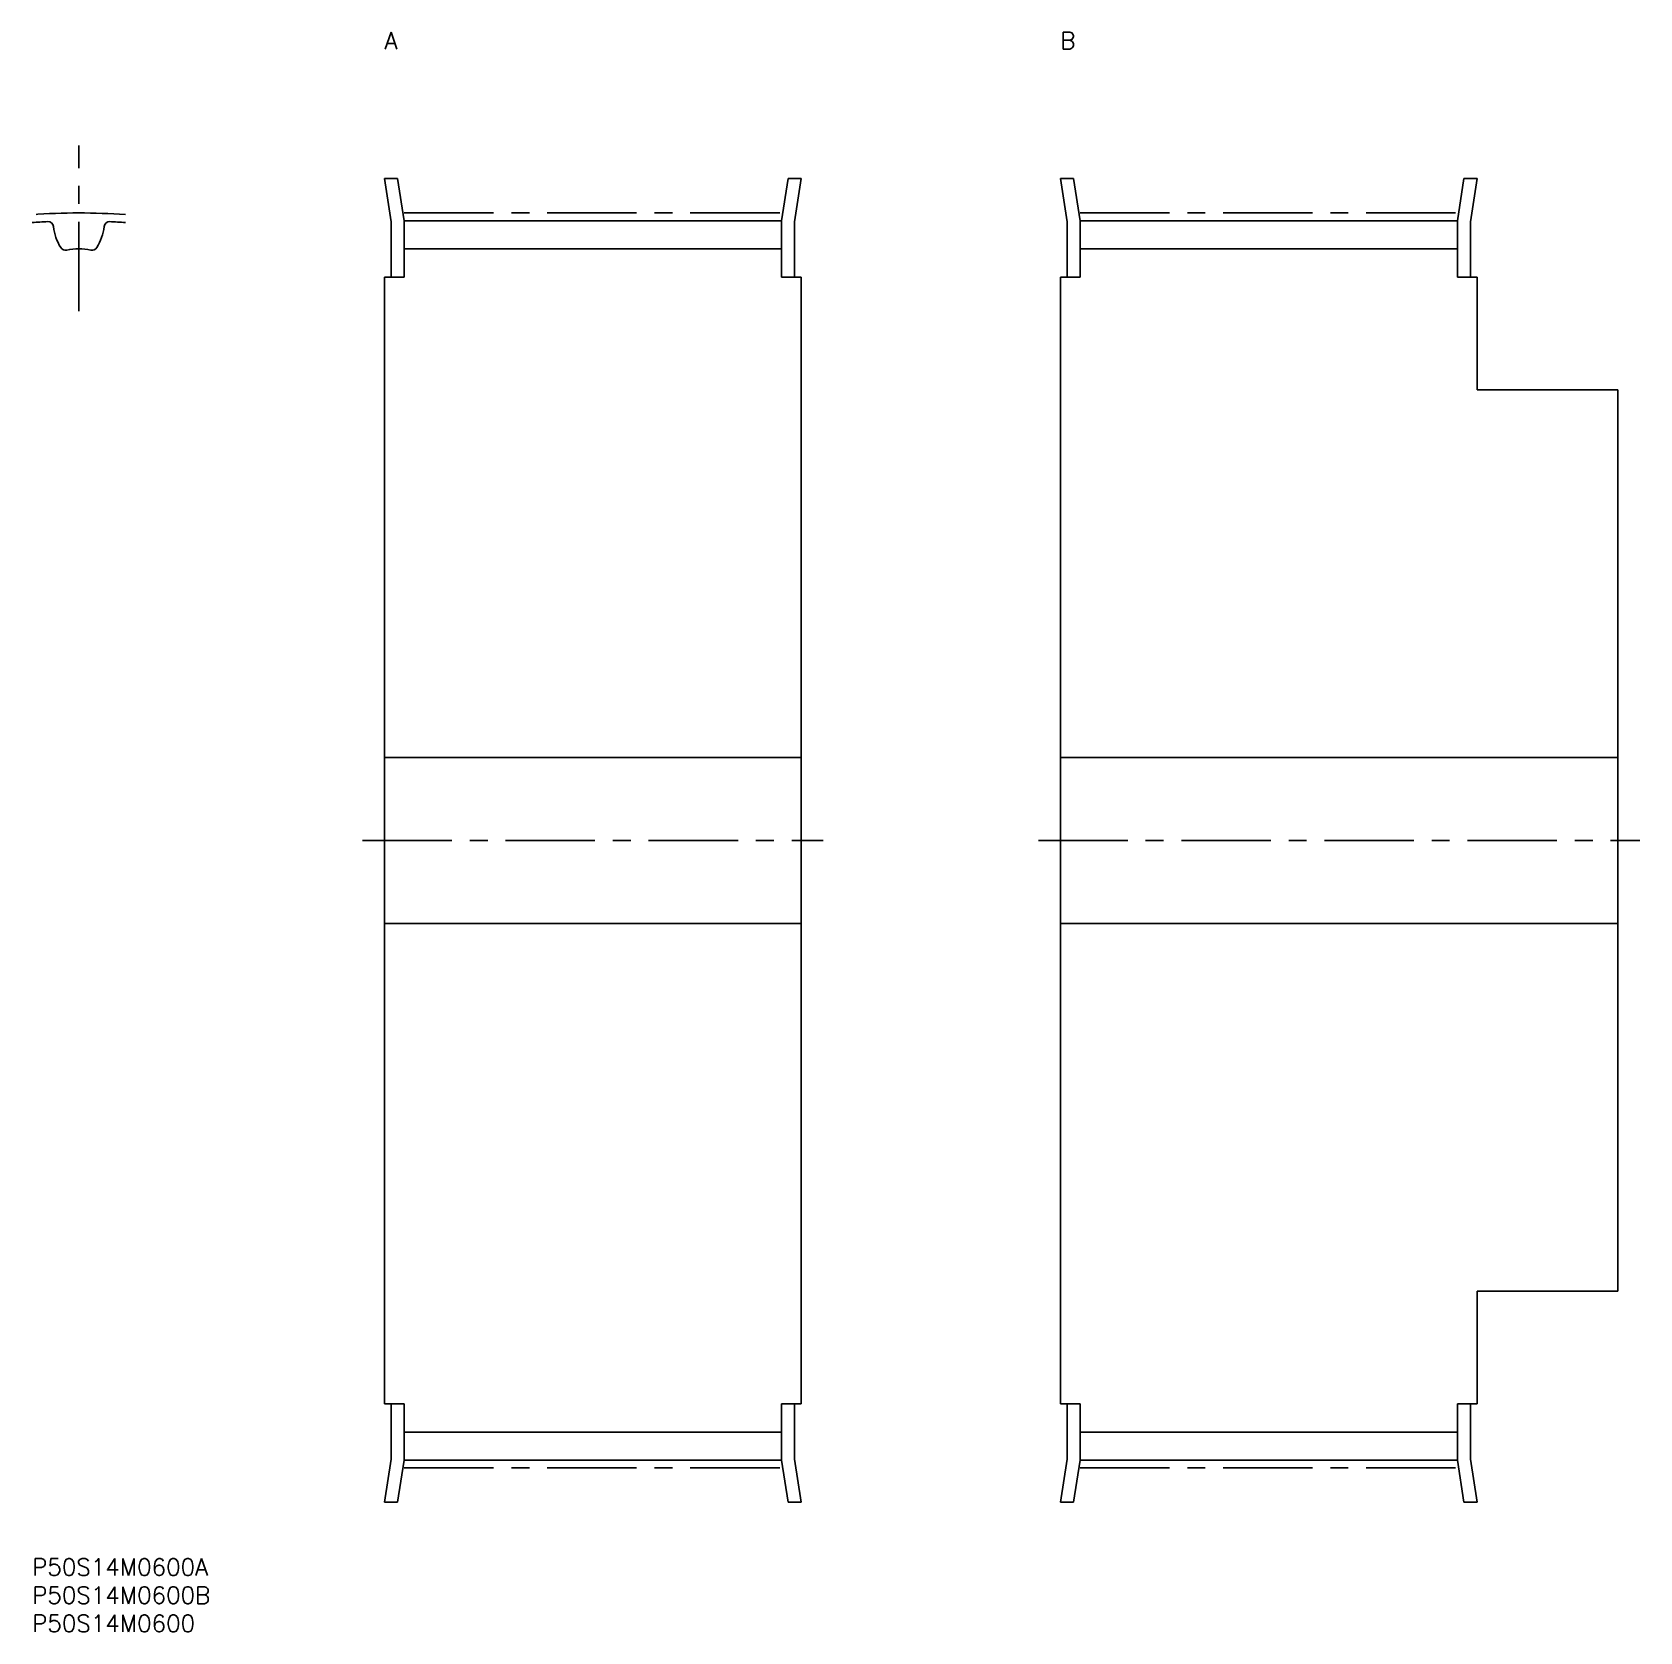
# Model space of a CAD drawing. Extents: x 0 to 285, y -13 to 271.
import ezdxf

# ---------------------------------------------------------------- set-up
doc = ezdxf.new("R2010")
doc.units = 0
doc.header["$LTSCALE"] = 0.5
doc.linetypes.add('CENTER', pattern=[50.8, 31.75, -6.35, 6.35, -6.35])
for name, color, linetype in [('MSM_CENTER', 1, 'CENTER'), ('MSM_CONTINUOUS', 7, 'CONTINUOUS'), ('MSM_PART_NUMBER', 7, 'CONTINUOUS')]:
    doc.layers.add(name, color=color, linetype=linetype)
doc.styles.get("Standard").update_dxf_attribs({"font": 'txt.shx', "height": 3, "bigfont": 'bigfont.shx'})

# ---------------------------------------------------------------- blocks, each defined once
blk = doc.blocks.new('*U31')
at = {"layer": 'MSM_PART_NUMBER'}
blk.add_text('P50S14M0600A', height=3, dxfattribs=at).set_placement((0, -3))
blk = doc.blocks.new('*U32')
at = {"layer": 'MSM_PART_NUMBER'}
blk.add_text('P50S14M0600B', height=3, dxfattribs=at).set_placement((0, -8))
blk = doc.blocks.new('*U33')
at = {"layer": 'MSM_PART_NUMBER'}
blk.add_text('P50S14M0600', height=3, dxfattribs=at).set_placement((0, -13))
blk = doc.blocks.new('*U34')
at = {"layer": 'MSM_PART_NUMBER'}
blk.add_text('A', height=3, dxfattribs=at).set_placement((62.56, 268))
blk = doc.blocks.new('*U35')
at = {"layer": 'MSM_PART_NUMBER'}
blk.add_text('B', height=3, dxfattribs=at).set_placement((182.56, 268))

msp = doc.modelspace()

# ---------------------------------------------------------------- linework, layer by layer
at = {"layer": 'MSM_CENTER'}
for p, q in [((8.28, 221.48), (8.28, 250.87)), ((66.06, 238.91), (133.06, 238.91)), ((186.06, 238.91), (253.06, 238.91)), ((58.66, 127.5), (140.46, 127.5)), ((178.66, 127.5), (285.46, 127.5)), ((66.06, 16.09), (133.06, 16.09)), ((186.06, 16.09), (253.06, 16.09))]:
    msp.add_line(p, q, dxfattribs=at)
msp.add_arc((8.28, 127.5), 111.41, 85.7388, 94.2612, dxfattribs=at)
at = {"layer": 'MSM_CONTINUOUS'}
for p, q in [((64.88, 245), (62.56, 245)), ((62.56, 245), (63.76, 237.32)), ((66.06, 237.5), (64.88, 245)), ((134.23, 245), (133.06, 237.5)), ((136.56, 245), (134.23, 245)), ((135.36, 237.32), (136.56, 245)), ((184.88, 245), (182.56, 245)), ((182.56, 245), (183.76, 237.32)), ((186.06, 237.5), (184.88, 245)), ((254.23, 245), (253.06, 237.5)), ((256.56, 245), (254.23, 245)), ((255.36, 237.32), (256.56, 245)), ((63.76, 237.32), (63.76, 227.5)), ((66.06, 237.51), (66.06, 227.5)), ((66.06, 237.51), (133.06, 237.51)), ((133.06, 237.51), (133.06, 227.5)), ((135.36, 227.5), (135.36, 237.32)), ((183.76, 237.32), (183.76, 227.5)), ((186.06, 237.51), (186.06, 227.5)), ((186.06, 237.51), (253.06, 237.51)), ((253.06, 237.51), (253.06, 227.5)), ((255.36, 227.5), (255.36, 237.32)), ((133.06, 232.56), (66.06, 232.56)), ((253.06, 232.56), (186.06, 232.56)), ((62.56, 227.5), (62.56, 27.5)), ((66.06, 227.5), (62.56, 227.5)), ((136.56, 227.5), (133.06, 227.5)), ((136.56, 27.5), (136.56, 227.5)), ((182.56, 227.5), (182.56, 27.5)), ((186.06, 227.5), (182.56, 227.5)), ((256.56, 227.5), (253.06, 227.5)), ((256.56, 207.5), (256.56, 227.5)), ((281.56, 207.5), (256.56, 207.5)), ((281.56, 47.5), (281.56, 207.5)), ((136.56, 142.25), (62.56, 142.25)), ((281.56, 142.25), (182.56, 142.25)), ((62.56, 112.75), (136.56, 112.75)), ((182.56, 112.75), (281.56, 112.75)), ((256.56, 27.5), (256.56, 47.5)), ((256.56, 47.5), (281.56, 47.5)), ((62.56, 27.5), (66.06, 27.5)), ((63.76, 27.5), (63.76, 17.68)), ((66.06, 27.5), (66.06, 17.49)), ((133.06, 27.5), (133.06, 17.49)), ((133.06, 27.5), (136.56, 27.5)), ((135.36, 17.68), (135.36, 27.5)), ((182.56, 27.5), (186.06, 27.5)), ((183.76, 27.5), (183.76, 17.68)), ((186.06, 27.5), (186.06, 17.49)), ((253.06, 27.5), (253.06, 17.49)), ((253.06, 27.5), (256.56, 27.5)), ((255.36, 17.68), (255.36, 27.5)), ((66.06, 22.44), (133.06, 22.44)), ((186.06, 22.44), (253.06, 22.44)), ((63.76, 17.68), (62.56, 10)), ((64.88, 10), (66.06, 17.5)), ((66.06, 17.49), (133.06, 17.49)), ((133.06, 17.5), (134.23, 10)), ((136.56, 10), (135.36, 17.68)), ((183.76, 17.68), (182.56, 10)), ((184.88, 10), (186.06, 17.5)), ((186.06, 17.49), (253.06, 17.49)), ((253.06, 17.5), (254.23, 10)), ((256.56, 10), (255.36, 17.68)), ((62.56, 10), (64.88, 10)), ((134.23, 10), (136.56, 10)), ((182.56, 10), (184.88, 10)), ((254.23, 10), (256.56, 10))]:
    msp.add_line(p, q, dxfattribs=at)
for centre, radius, start, end in [((8.28, 127.5), 110.01, 92.8845, 94.3155), ((2.79, 236.37), 1, 6.4701, 92.8845), ((13.76, 236.37), 1, 87.1155, 173.5299), ((8.28, 127.5), 110.01, 85.6845, 87.1417), ((12.83, 237.51), 9.1, 186.4701, 211.4746), ((3.73, 237.51), 9.1, 328.5254, 353.5299), ((5.92, 233.28), 1, 211.4746, 283.5027), ((8.28, 223.46), 9.1, 76.4973, 103.5027), ((10.64, 233.28), 1, 256.4973, 328.5254)]:
    msp.add_arc(centre, radius, start, end, dxfattribs=at)

# ---------------------------------------------------------------- block references
for name in ['*U34', '*U35', '*U31', '*U32', '*U33']:
    msp.add_blockref(name, (0, 0), dxfattribs=at)

doc.saveas('drawing.dxf')
